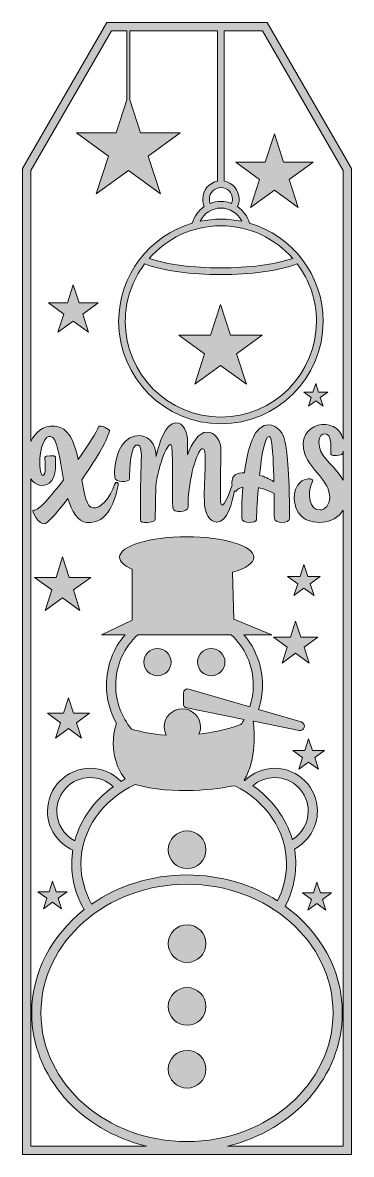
# Model space of a CAD drawing. Header units: centimetres. Extents: x 3.2 to 10.2, y -22 to 2.1.
import ezdxf

# ---------------------------------------------------------------- set-up
doc = ezdxf.new("R2010")
doc.units = ezdxf.units.CM
doc.header["$MEASUREMENT"] = 0
doc.layers.add('Layer 1', color=7, linetype='Continuous')

# ---------------------------------------------------------------- blocks, each defined once
blk = doc.blocks.new('block 3')
at = {"layer": 'Layer 1', "true_color": 0x231f20}
h = blk.add_hatch(color=250, dxfattribs=at)
h.dxf.hatch_style = 2
h.paths.add_polyline_path([(8.398, 2.085), (5.479, 2.085), (5.412, 2.085), (4.986, 2.085), (3.197, -1.013), (3.197, -21.969), (10.187, -21.969), (10.187, -1.012)])
edge = h.paths.add_edge_path()
edge.add_spline(control_points=[(7.413, -3.129), (6.825, -3.129), (6.276, -3.056), (5.886, -2.928), (6.258, -2.503), (6.804, -2.234), (7.413, -2.234), (8.021, -2.234), (8.568, -2.503), (8.941, -2.928), (8.55, -3.056), (8.001, -3.129), (7.413, -3.129)], knot_values=[0, 0, 0, 0, 1, 1, 1, 2, 2, 2, 3, 3, 3, 4, 4, 4, 4], degree=3, periodic=1)
edge = h.paths.add_edge_path()
edge.add_spline(control_points=[(9.036, -3.045), (9.293, -3.385), (9.445, -3.808), (9.445, -4.266), (9.445, -5.387), (8.533, -6.299), (7.413, -6.299), (6.292, -6.299), (5.38, -5.387), (5.38, -4.266), (5.38, -3.808), (5.533, -3.385), (5.79, -3.045), (6.198, -3.189), (6.785, -3.271), (7.413, -3.271), (8.041, -3.271), (8.628, -3.189), (9.036, -3.045)], knot_values=[0, 0, 0, 0, 1, 1, 1, 2, 2, 2, 3, 3, 3, 4, 4, 4, 5, 5, 5, 6, 6, 6, 6], degree=3, periodic=1)
edge = h.paths.add_edge_path()
edge.add_spline(control_points=[(7.413, -2.092), (7.261, -2.092), (7.114, -2.108), (6.971, -2.137), (7.05, -1.97), (7.221, -1.856), (7.413, -1.856), (7.605, -1.856), (7.776, -1.97), (7.855, -2.137), (7.712, -2.108), (7.564, -2.092), (7.413, -2.092)], knot_values=[0, 0, 0, 0, 1, 1, 1, 2, 2, 2, 3, 3, 3, 4, 4, 4, 4], degree=3, periodic=1)
edge = h.paths.add_edge_path()
edge.add_spline(control_points=[(7.639, -1.757), (7.568, -1.73), (7.492, -1.715), (7.413, -1.715), (7.334, -1.715), (7.257, -1.73), (7.187, -1.757), (7.175, -1.728), (7.168, -1.696), (7.168, -1.664), (7.168, -1.529), (7.278, -1.419), (7.413, -1.419), (7.548, -1.419), (7.658, -1.529), (7.658, -1.664), (7.658, -1.696), (7.651, -1.728), (7.639, -1.757)], knot_values=[0, 0, 0, 0, 1, 1, 1, 2, 2, 2, 3, 3, 3, 4, 4, 4, 5, 5, 5, 6, 6, 6, 6], degree=3, periodic=1)
edge = h.paths.add_edge_path()
edge.add_spline(control_points=[(5.59, -14.105), (6.391, -14.344), (7.364, -14.199), (7.712, -14.133), (8.366, -14.466), (8.807, -15.087), (8.807, -15.797), (8.807, -16.072), (8.743, -16.335), (8.617, -16.582), (8.075, -16.235), (7.41, -16.03), (6.692, -16.03), (5.928, -16.03), (5.224, -16.262), (4.665, -16.65), (4.516, -16.387), (4.438, -16.094), (4.438, -15.797), (4.438, -15.066), (4.904, -14.43), (5.59, -14.105)], knot_values=[0, 0, 0, 0, 1, 1, 1, 2, 2, 2, 3, 3, 3, 4, 4, 4, 5, 5, 5, 6, 6, 6, 7, 7, 7, 7], degree=3, periodic=1)
edge = h.paths.add_edge_path()
edge.add_spline(control_points=[(4.307, -15.305), (4.074, -15.184), (3.923, -14.942), (3.923, -14.674), (3.923, -14.281), (4.243, -13.961), (4.636, -13.961), (4.819, -13.961), (4.992, -14.03), (5.123, -14.154), (4.723, -14.443), (4.43, -14.845), (4.307, -15.305)], knot_values=[0, 0, 0, 0, 1, 1, 1, 2, 2, 2, 3, 3, 3, 4, 4, 4, 4], degree=3, periodic=1)
edge = h.paths.add_edge_path()
edge.add_spline(control_points=[(6.687, -12.481), (6.687, -12.481), (7.908, -12.724), (7.908, -12.724), (7.886, -12.762), (7.862, -12.799), (7.837, -12.835), (7.517, -12.943), (7.219, -13.007), (6.947, -13.04), (6.967, -12.993), (6.978, -12.941), (6.978, -12.887), (6.978, -12.674), (6.806, -12.501), (6.593, -12.501), (6.38, -12.501), (6.208, -12.674), (6.208, -12.887), (6.208, -12.949), (6.223, -13.008), (6.249, -13.06), (5.94, -13.04), (5.69, -12.984), (5.512, -12.929), (5.302, -12.676), (5.176, -12.351), (5.176, -11.997), (5.176, -11.574), (5.357, -11.192), (5.646, -10.925), (5.646, -10.925), (7.632, -10.925), (7.632, -10.925), (7.92, -11.192), (8.101, -11.574), (8.101, -11.997), (8.101, -12.159), (8.075, -12.313), (8.027, -12.458), (8.027, -12.458), (6.734, -12.08), (6.734, -12.08), (6.675, -12.063), (6.617, -12.106), (6.616, -12.166), (6.616, -12.166), (6.614, -12.39), (6.614, -12.39), (6.613, -12.434), (6.644, -12.473), (6.687, -12.481)], knot_values=[0, 0, 0, 0, 1, 1, 1, 2, 2, 2, 3, 3, 3, 4, 4, 4, 5, 5, 5, 6, 6, 6, 7, 7, 7, 8, 8, 8, 9, 9, 9, 10, 10, 10, 11, 11, 11, 12, 12, 12, 13, 13, 13, 14, 14, 14, 15, 15, 15, 16, 16, 16, 17, 17, 17, 17], degree=3, periodic=1)
edge = h.paths.add_edge_path()
edge.add_spline(control_points=[(8.092, -14.133), (8.22, -14.023), (8.384, -13.961), (8.556, -13.961), (8.949, -13.961), (9.269, -14.281), (9.269, -14.674), (9.269, -14.924), (9.138, -15.152), (8.931, -15.279), (8.801, -14.819), (8.5, -14.418), (8.092, -14.133)], knot_values=[0, 0, 0, 0, 1, 1, 1, 2, 2, 2, 3, 3, 3, 4, 4, 4, 4], degree=3, periodic=1)
edge = h.paths.add_edge_path()
edge.add_spline(control_points=[(6.692, -16.227), (8.404, -16.227), (9.797, -17.454), (9.797, -18.962), (9.797, -20.471), (8.404, -21.698), (6.692, -21.698), (4.98, -21.698), (3.587, -20.471), (3.587, -18.962), (3.587, -17.454), (4.98, -16.227), (6.692, -16.227)], knot_values=[0, 0, 0, 0, 1, 1, 1, 2, 2, 2, 3, 3, 3, 4, 4, 4, 4], degree=3, periodic=1)
edge = h.paths.add_edge_path()
edge.add_spline(control_points=[(10.01, -7.639), (9.863, -7.359), (9.561, -7.184), (9.506, -6.941), (9.443, -6.595), (9.694, -6.597), (9.729, -6.75), (9.751, -6.829), (9.757, -6.949), (9.751, -7.085), (9.751, -7.145), (9.994, -7.11), (9.996, -7.082), (10.002, -7.061), (10.006, -7.04), (10.01, -7.02), (10.01, -7.02), (10.01, -7.639), (10.01, -7.639)], knot_values=[0, 0, 0, 0, 1, 1, 1, 2, 2, 2, 3, 3, 3, 4, 4, 4, 5, 5, 5, 6, 6, 6, 6], degree=3, periodic=1)
edge = h.paths.add_edge_path()
edge.add_spline(control_points=[(10.01, -6.767), (9.889, -6.243), (8.974, -6.401), (9.198, -7.09), (9.313, -7.415), (9.729, -7.657), (9.729, -8.014), (9.729, -8.153), (9.618, -8.275), (9.522, -8.273), (9.302, -8.278), (9.223, -7.957), (9.362, -7.665), (9.4, -7.586), (9.185, -7.597), (9.095, -7.687), (8.929, -7.842), (8.918, -8.216), (9.133, -8.414), (9.325, -8.594), (9.816, -8.601), (10.01, -8.279), (10.01, -8.279), (10.01, -21.793), (10.01, -21.793), (10.01, -21.793), (7.555, -21.793), (7.555, -21.793), (8.959, -21.455), (9.994, -20.314), (9.994, -18.962), (9.994, -18.049), (9.521, -17.231), (8.781, -16.693), (8.927, -16.415), (9.004, -16.107), (9.004, -15.797), (9.004, -15.69), (8.995, -15.583), (8.977, -15.48), (9.274, -15.325), (9.465, -15.016), (9.465, -14.674), (9.465, -14.172), (9.058, -13.764), (8.556, -13.764), (8.316, -13.764), (8.09, -13.858), (7.921, -14.024), (7.916, -14.021), (7.911, -14.018), (7.906, -14.015), (8.18, -13.572), (8.123, -12.942), (8.102, -12.778), (8.105, -12.773), (8.107, -12.769), (8.11, -12.764), (8.11, -12.764), (9.079, -12.957), (9.079, -12.957), (9.123, -12.965), (9.167, -12.941), (9.183, -12.898), (9.201, -12.849), (9.173, -12.794), (9.122, -12.779), (9.122, -12.779), (8.215, -12.514), (8.215, -12.514), (8.269, -12.351), (8.298, -12.178), (8.298, -11.997), (8.298, -11.588), (8.149, -11.214), (7.903, -10.925), (7.903, -10.925), (8.496, -10.925), (8.496, -10.925), (8.496, -10.925), (7.685, -10.594), (7.685, -10.594), (7.685, -10.594), (7.662, -9.596), (7.662, -9.596), (7.94, -9.516), (8.113, -9.403), (8.113, -9.278), (8.113, -9.037), (7.475, -8.842), (6.687, -8.842), (5.899, -8.842), (5.26, -9.037), (5.26, -9.278), (5.26, -9.372), (5.358, -9.458), (5.523, -9.53), (5.523, -9.53), (5.523, -10.614), (5.523, -10.614), (5.523, -10.614), (4.877, -10.925), (4.877, -10.925), (4.877, -10.925), (5.374, -10.925), (5.374, -10.925), (5.128, -11.214), (4.979, -11.588), (4.979, -11.997), (4.979, -12.292), (5.056, -12.569), (5.192, -12.809), (4.999, -13.427), (5.26, -13.843), (5.38, -13.992), (5.349, -14.009), (5.32, -14.025), (5.29, -14.043), (5.119, -13.865), (4.885, -13.764), (4.636, -13.764), (4.134, -13.764), (3.726, -14.172), (3.726, -14.674), (3.726, -15.035), (3.94, -15.358), (4.265, -15.503), (4.25, -15.6), (4.241, -15.698), (4.241, -15.797), (4.241, -16.136), (4.332, -16.469), (4.505, -16.768), (3.822, -17.305), (3.39, -18.09), (3.39, -18.962), (3.39, -20.314), (4.425, -21.455), (5.829, -21.793), (5.829, -21.793), (3.374, -21.793), (3.374, -21.793), (3.374, -21.793), (3.374, -7.61), (3.374, -7.61), (3.375, -7.612), (3.375, -7.614), (3.376, -7.616), (3.447, -7.752), (3.638, -7.791), (3.761, -7.703), (3.94, -7.581), (3.894, -7.194), (3.894, -7.142), (3.894, -7.112), (3.671, -7.11), (3.668, -7.148), (3.673, -7.243), (3.703, -7.54), (3.627, -7.537), (3.504, -7.532), (3.551, -6.676), (3.788, -6.709), (3.932, -6.709), (3.979, -7.172), (4.066, -7.633), (3.791, -7.995), (3.524, -8.297), (3.439, -8.275), (3.346, -8.251), (3.548, -8.621), (3.684, -8.562), (3.75, -8.532), (3.943, -8.314), (4.161, -8.03), (4.245, -8.305), (4.365, -8.521), (4.562, -8.537), (5.03, -8.583), (5.166, -8.036), (5.226, -7.752), (5.243, -7.682), (5.177, -7.652), (5.153, -7.733), (5.071, -8.006), (4.839, -8.265), (4.695, -8.229), (4.559, -8.221), (4.507, -7.951), (4.455, -7.63), (4.728, -7.24), (4.981, -6.826), (5.044, -6.597), (5.065, -6.573), (4.85, -6.445), (4.809, -6.507), (4.774, -6.606), (4.597, -6.889), (4.379, -7.202), (4.303, -6.834), (4.175, -6.505), (3.88, -6.491), (3.625, -6.478), (3.462, -6.62), (3.374, -6.815), (3.374, -6.815), (3.374, -1.06), (3.374, -1.06), (3.374, -1.06), (5.088, 1.908), (5.088, 1.908), (5.088, 1.908), (5.412, 1.908), (5.412, 1.908), (5.412, 1.908), (5.412, 0.445), (5.412, 0.445), (5.412, 0.445), (5.185, -0.254), (5.185, -0.254), (5.185, -0.254), (4.342, -0.254), (4.342, -0.254), (4.342, -0.254), (5.024, -0.75), (5.024, -0.75), (5.024, -0.75), (4.763, -1.552), (4.763, -1.552), (4.763, -1.552), (5.446, -1.056), (5.446, -1.056), (5.446, -1.056), (6.128, -1.552), (6.128, -1.552), (6.128, -1.552), (5.867, -0.75), (5.867, -0.75), (5.867, -0.75), (6.549, -0.254), (6.549, -0.254), (6.549, -0.254), (5.706, -0.254), (5.706, -0.254), (5.706, -0.254), (5.479, 0.445), (5.479, 0.445), (5.479, 0.445), (5.479, 1.908), (5.479, 1.908), (5.479, 1.908), (7.342, 1.908), (7.342, 1.908), (7.342, 1.908), (7.342, -1.284), (7.342, -1.284), (7.162, -1.317), (7.026, -1.475), (7.026, -1.664), (7.026, -1.72), (7.038, -1.773), (7.06, -1.823), (6.938, -1.906), (6.845, -2.031), (6.805, -2.179), (5.901, -2.443), (5.239, -3.278), (5.239, -4.266), (5.239, -5.465), (6.214, -6.441), (7.413, -6.441), (8.612, -6.441), (9.587, -5.465), (9.587, -4.266), (9.587, -3.278), (8.925, -2.443), (8.021, -2.179), (7.98, -2.031), (7.888, -1.906), (7.765, -1.823), (7.788, -1.773), (7.8, -1.72), (7.8, -1.664), (7.8, -1.475), (7.664, -1.317), (7.484, -1.284), (7.484, -1.284), (7.484, 1.908), (7.484, 1.908), (7.484, 1.908), (8.296, 1.908), (8.296, 1.908), (8.296, 1.908), (10.01, -1.059), (10.01, -1.059), (10.01, -1.059), (10.01, -6.767), (10.01, -6.767)], knot_values=[0, 0, 0, 0, 1, 1, 1, 2, 2, 2, 3, 3, 3, 4, 4, 4, 5, 5, 5, 6, 6, 6, 7, 7, 7, 8, 8, 8, 9, 9, 9, 10, 10, 10, 11, 11, 11, 12, 12, 12, 13, 13, 13, 14, 14, 14, 15, 15, 15, 16, 16, 16, 17, 17, 17, 18, 18, 18, 19, 19, 19, 20, 20, 20, 21, 21, 21, 22, 22, 22, 23, 23, 23, 24, 24, 24, 25, 25, 25, 26, 26, 26, 27, 27, 27, 28, 28, 28, 29, 29, 29, 30, 30, 30, 31, 31, 31, 32, 32, 32, 33, 33, 33, 34, 34, 34, 35, 35, 35, 36, 36, 36, 37, 37, 37, 38, 38, 38, 39, 39, 39, 40, 40, 40, 41, 41, 41, 42, 42, 42, 43, 43, 43, 44, 44, 44, 45, 45, 45, 46, 46, 46, 47, 47, 47, 48, 48, 48, 49, 49, 49, 50, 50, 50, 51, 51, 51, 52, 52, 52, 53, 53, 53, 54, 54, 54, 55, 55, 55, 56, 56, 56, 57, 57, 57, 58, 58, 58, 59, 59, 59, 60, 60, 60, 61, 61, 61, 62, 62, 62, 63, 63, 63, 64, 64, 64, 65, 65, 65, 66, 66, 66, 67, 67, 67, 68, 68, 68, 69, 69, 69, 70, 70, 70, 71, 71, 71, 72, 72, 72, 73, 73, 73, 74, 74, 74, 75, 75, 75, 76, 76, 76, 77, 77, 77, 78, 78, 78, 79, 79, 79, 80, 80, 80, 81, 81, 81, 82, 82, 82, 83, 83, 83, 84, 84, 84, 85, 85, 85, 86, 86, 86, 87, 87, 87, 88, 88, 88, 89, 89, 89, 90, 90, 90, 91, 91, 91, 92, 92, 92, 93, 93, 93, 94, 94, 94, 95, 95, 95, 96, 96, 96, 97, 97, 97, 98, 98, 98, 99, 99, 99, 99], degree=3, periodic=1)
h = blk.add_hatch(color=250, dxfattribs=at)
h.dxf.hatch_style = 2
h.paths.add_polyline_path([(8.235, -1.249), (8.041, -1.846), (8.549, -1.477), (9.057, -1.846), (8.863, -1.249), (9.371, -0.88), (8.743, -0.88), (8.549, -0.282), (8.355, -0.88), (7.727, -0.88)])
h = blk.add_hatch(color=250, dxfattribs=at)
h.dxf.hatch_style = 2
h.paths.add_polyline_path([(4.399, -3.872), (4.274, -3.487), (4.149, -3.872), (3.744, -3.872), (4.071, -4.11), (3.946, -4.495), (4.274, -4.257), (4.601, -4.495), (4.476, -4.11), (4.804, -3.872)])
h = blk.add_hatch(color=250, dxfattribs=at)
h.dxf.hatch_style = 2
h.paths.add_polyline_path([(7.195, -4.555), (6.516, -4.555), (7.065, -4.954), (6.856, -5.6), (7.405, -5.201), (7.954, -5.6), (7.744, -4.954), (8.293, -4.555), (7.615, -4.555), (7.405, -3.909)])
h = blk.add_hatch(color=250, dxfattribs=at)
h.dxf.hatch_style = 2
h.paths.add_polyline_path([(9.429, -5.582), (9.369, -5.767), (9.175, -5.767), (9.332, -5.881), (9.272, -6.066), (9.429, -5.952), (9.586, -6.066), (9.526, -5.881), (9.684, -5.767), (9.489, -5.767)])
h = blk.add_hatch(color=250, dxfattribs=at)
h.dxf.hatch_style = 2
edge = h.paths.add_edge_path()
edge.add_spline(control_points=[(8.55, -8.453), (8.547, -8.575), (8.871, -8.556), (8.871, -8.458), (8.871, -7.385), (8.809, -6.99), (8.781, -6.84), (8.732, -6.521), (8.449, -6.371), (8.253, -6.524), (8.07, -6.665), (7.967, -7.071), (7.912, -7.483), (7.833, -7.483), (7.768, -7.496), (7.724, -7.521), (7.658, -7.557), (7.638, -7.661), (7.649, -7.747), (7.6, -7.91), (7.429, -8.342), (7.406, -8.096), (7.392, -7.973), (7.411, -7.21), (7.414, -7.02), (7.417, -6.799), (7.297, -6.619), (7.117, -6.616), (6.94, -6.622), (6.793, -6.845), (6.705, -7.101), (6.705, -6.96), (6.703, -6.883), (6.705, -6.832), (6.708, -6.611), (6.616, -6.412), (6.458, -6.42), (6.221, -6.42), (6.087, -6.892), (6.038, -7.139), (6.038, -7.139), (6.03, -7.055), (6.03, -7.055), (6.003, -6.788), (5.747, -6.592), (5.474, -6.742), (5.202, -6.892), (5.142, -7.317), (5.155, -7.586), (5.161, -7.695), (5.466, -7.687), (5.466, -7.614), (5.471, -7.445), (5.485, -6.818), (5.662, -6.894), (5.7, -6.911), (5.717, -6.998), (5.722, -7.126), (5.708, -7.554), (5.695, -8.131), (5.703, -8.483), (5.676, -8.578), (6.022, -8.545), (6.014, -8.477), (6.022, -8.338), (6.019, -8.071), (6.03, -7.78), (6.065, -7.338), (6.319, -6.723), (6.368, -6.922), (6.398, -7.134), (6.373, -8.041), (6.392, -8.226), (6.395, -8.349), (6.714, -8.316), (6.714, -8.218), (6.714, -8.218), (6.714, -8.044), (6.714, -8.044), (6.755, -7.488), (6.926, -6.954), (7.03, -6.971), (7.139, -6.976), (7.035, -7.752), (7.065, -8.15), (7.081, -8.36), (7.169, -8.515), (7.321, -8.534), (7.321, -8.534), (7.327, -8.534), (7.327, -8.534), (7.549, -8.53), (7.653, -8.108), (7.704, -7.866), (7.713, -7.873), (7.722, -7.877), (7.733, -7.878), (7.763, -7.831), (7.814, -7.801), (7.88, -7.785), (7.855, -8.088), (7.852, -8.355), (7.858, -8.455), (7.863, -8.564), (8.168, -8.556), (8.168, -8.483), (8.171, -8.417), (8.182, -8.126), (8.209, -7.796), (8.318, -7.821), (8.435, -7.864), (8.542, -7.921), (8.547, -8.202), (8.547, -8.42), (8.55, -8.453)], knot_values=[0, 0, 0, 0, 1, 1, 1, 2, 2, 2, 3, 3, 3, 4, 4, 4, 5, 5, 5, 6, 6, 6, 7, 7, 7, 8, 8, 8, 9, 9, 9, 10, 10, 10, 11, 11, 11, 12, 12, 12, 13, 13, 13, 14, 14, 14, 15, 15, 15, 16, 16, 16, 17, 17, 17, 18, 18, 18, 19, 19, 19, 20, 20, 20, 21, 21, 21, 22, 22, 22, 23, 23, 23, 24, 24, 24, 25, 25, 25, 26, 26, 26, 27, 27, 27, 28, 28, 28, 29, 29, 29, 30, 30, 30, 31, 31, 31, 32, 32, 32, 33, 33, 33, 34, 34, 34, 35, 35, 35, 36, 36, 36, 37, 37, 37, 38, 38, 38, 38], degree=3, periodic=1)
edge = h.paths.add_edge_path()
edge.add_spline(control_points=[(8.234, -7.532), (8.277, -7.11), (8.343, -6.709), (8.441, -6.709), (8.479, -6.709), (8.504, -6.873), (8.517, -7.104), (8.528, -7.287), (8.533, -7.485), (8.539, -7.673), (8.438, -7.608), (8.335, -7.562), (8.234, -7.532)], knot_values=[0, 0, 0, 0, 1, 1, 1, 2, 2, 2, 3, 3, 3, 4, 4, 4, 4], degree=3, periodic=1)
h = blk.add_hatch(color=250, dxfattribs=at)
h.dxf.hatch_style = 2
h.paths.add_polyline_path([(4.048, -9.271), (3.907, -9.705), (3.45, -9.705), (3.819, -9.973), (3.678, -10.407), (4.048, -10.138), (4.417, -10.407), (4.276, -9.973), (4.645, -9.705), (4.188, -9.705)])
h = blk.add_hatch(color=250, dxfattribs=at)
h.dxf.hatch_style = 2
h.paths.add_polyline_path([(9.045, -9.841), (8.963, -10.094), (9.178, -9.938), (9.393, -10.094), (9.311, -9.841), (9.526, -9.685), (9.26, -9.685), (9.178, -9.432), (9.096, -9.685), (8.83, -9.685)])
h = blk.add_hatch(color=250, dxfattribs=at)
h.dxf.hatch_style = 2
h.paths.add_polyline_path([(9.181, -11.189), (9.471, -10.979), (9.112, -10.979), (9.002, -10.638), (8.891, -10.979), (8.533, -10.979), (8.823, -11.189), (8.712, -11.53), (9.002, -11.319), (9.292, -11.53)])
h = blk.add_hatch(color=250, dxfattribs=at)
h.dxf.hatch_style = 2
edge = h.paths.add_edge_path()
edge.add_spline(control_points=[(6.062, -11.215), (5.902, -11.215), (5.772, -11.345), (5.772, -11.505), (5.772, -11.666), (5.902, -11.796), (6.062, -11.796), (6.223, -11.796), (6.353, -11.666), (6.353, -11.505), (6.353, -11.345), (6.223, -11.215), (6.062, -11.215)], knot_values=[0, 0, 0, 0, 1, 1, 1, 2, 2, 2, 3, 3, 3, 4, 4, 4, 4], degree=3, periodic=1)
h = blk.add_hatch(color=250, dxfattribs=at)
h.dxf.hatch_style = 2
edge = h.paths.add_edge_path()
edge.add_spline(control_points=[(7.209, -11.796), (7.369, -11.796), (7.499, -11.666), (7.499, -11.505), (7.499, -11.345), (7.369, -11.215), (7.209, -11.215), (7.048, -11.215), (6.918, -11.345), (6.918, -11.505), (6.918, -11.666), (7.048, -11.796), (7.209, -11.796)], knot_values=[0, 0, 0, 0, 1, 1, 1, 2, 2, 2, 3, 3, 3, 4, 4, 4, 4], degree=3, periodic=1)
h = blk.add_hatch(color=250, dxfattribs=at)
h.dxf.hatch_style = 2
h.paths.add_polyline_path([(4.279, -12.595), (4.173, -12.268), (4.067, -12.595), (3.724, -12.595), (4.002, -12.796), (3.896, -13.122), (4.173, -12.921), (4.451, -13.122), (4.345, -12.796), (4.622, -12.595)])
h = blk.add_hatch(color=250, dxfattribs=at)
h.dxf.hatch_style = 2
h.paths.add_polyline_path([(9.278, -13.139), (9.198, -13.385), (8.94, -13.385), (9.149, -13.537), (9.069, -13.783), (9.278, -13.631), (9.488, -13.783), (9.408, -13.537), (9.617, -13.385), (9.358, -13.385)])
h = blk.add_hatch(color=250, dxfattribs=at)
h.dxf.hatch_style = 2
edge = h.paths.add_edge_path()
edge.add_spline(control_points=[(6.695, -15.895), (6.916, -15.895), (7.095, -15.716), (7.095, -15.495), (7.095, -15.273), (6.916, -15.094), (6.695, -15.094), (6.474, -15.094), (6.294, -15.273), (6.294, -15.495), (6.294, -15.716), (6.474, -15.895), (6.695, -15.895)], knot_values=[0, 0, 0, 0, 1, 1, 1, 2, 2, 2, 3, 3, 3, 4, 4, 4, 4], degree=3, periodic=1)
h = blk.add_hatch(color=250, dxfattribs=at)
h.dxf.hatch_style = 2
h.paths.add_polyline_path([(3.715, -16.526), (3.642, -16.752), (3.834, -16.612), (4.026, -16.752), (3.953, -16.526), (4.145, -16.386), (3.907, -16.386), (3.834, -16.161), (3.76, -16.386), (3.523, -16.386)])
h = blk.add_hatch(color=250, dxfattribs=at)
h.dxf.hatch_style = 2
h.paths.add_polyline_path([(9.528, -16.412), (9.454, -16.186), (9.381, -16.412), (9.144, -16.412), (9.336, -16.551), (9.262, -16.777), (9.454, -16.638), (9.647, -16.777), (9.573, -16.551), (9.765, -16.412)])
h = blk.add_hatch(color=250, dxfattribs=at)
h.dxf.hatch_style = 2
edge = h.paths.add_edge_path()
edge.add_spline(control_points=[(6.695, -17.89), (6.916, -17.89), (7.095, -17.711), (7.095, -17.49), (7.095, -17.269), (6.916, -17.09), (6.695, -17.09), (6.474, -17.09), (6.294, -17.269), (6.294, -17.49), (6.294, -17.711), (6.474, -17.89), (6.695, -17.89)], knot_values=[0, 0, 0, 0, 1, 1, 1, 2, 2, 2, 3, 3, 3, 4, 4, 4, 4], degree=3, periodic=1)
h = blk.add_hatch(color=250, dxfattribs=at)
h.dxf.hatch_style = 2
edge = h.paths.add_edge_path()
edge.add_spline(control_points=[(6.695, -19.225), (6.916, -19.225), (7.095, -19.046), (7.095, -18.825), (7.095, -18.604), (6.916, -18.424), (6.695, -18.424), (6.474, -18.424), (6.294, -18.604), (6.294, -18.825), (6.294, -19.046), (6.474, -19.225), (6.695, -19.225)], knot_values=[0, 0, 0, 0, 1, 1, 1, 2, 2, 2, 3, 3, 3, 4, 4, 4, 4], degree=3, periodic=1)
h = blk.add_hatch(color=250, dxfattribs=at)
h.dxf.hatch_style = 2
edge = h.paths.add_edge_path()
edge.add_spline(control_points=[(6.695, -20.56), (6.916, -20.56), (7.095, -20.381), (7.095, -20.16), (7.095, -19.938), (6.916, -19.759), (6.695, -19.759), (6.474, -19.759), (6.294, -19.938), (6.294, -20.16), (6.294, -20.381), (6.474, -20.56), (6.695, -20.56)], knot_values=[0, 0, 0, 0, 1, 1, 1, 2, 2, 2, 3, 3, 3, 4, 4, 4, 4], degree=3, periodic=1)
at = {"layer": 'Layer 1', "lineweight": 0}
for points in [[(8.398, 2.085), (5.479, 2.085), (5.412, 2.085), (4.986, 2.085), (3.197, -1.013), (3.197, -21.969), (10.187, -21.969), (10.187, -1.012), (8.398, 2.085)], [(8.235, -1.249), (8.041, -1.846), (8.549, -1.477), (9.057, -1.846), (8.863, -1.249), (9.371, -0.88), (8.743, -0.88), (8.549, -0.282), (8.355, -0.88), (7.727, -0.88), (8.235, -1.249)], [(4.399, -3.872), (4.274, -3.487), (4.149, -3.872), (3.744, -3.872), (4.071, -4.11), (3.946, -4.495), (4.274, -4.257), (4.601, -4.495), (4.476, -4.11), (4.804, -3.872), (4.399, -3.872)], [(7.195, -4.555), (6.516, -4.555), (7.065, -4.954), (6.856, -5.6), (7.405, -5.201), (7.954, -5.6), (7.744, -4.954), (8.293, -4.555), (7.615, -4.555), (7.405, -3.909), (7.195, -4.555)], [(9.429, -5.582), (9.369, -5.767), (9.175, -5.767), (9.332, -5.881), (9.272, -6.066), (9.429, -5.952), (9.586, -6.066), (9.526, -5.881), (9.684, -5.767), (9.489, -5.767), (9.429, -5.582)], [(4.048, -9.271), (3.907, -9.705), (3.45, -9.705), (3.819, -9.973), (3.678, -10.407), (4.048, -10.138), (4.417, -10.407), (4.276, -9.973), (4.645, -9.705), (4.188, -9.705), (4.048, -9.271)], [(9.045, -9.841), (8.963, -10.094), (9.178, -9.938), (9.393, -10.094), (9.311, -9.841), (9.526, -9.685), (9.26, -9.685), (9.178, -9.432), (9.096, -9.685), (8.83, -9.685), (9.045, -9.841)], [(9.181, -11.189), (9.471, -10.979), (9.112, -10.979), (9.002, -10.638), (8.891, -10.979), (8.533, -10.979), (8.823, -11.189), (8.712, -11.53), (9.002, -11.319), (9.292, -11.53), (9.181, -11.189)], [(4.279, -12.595), (4.173, -12.268), (4.067, -12.595), (3.724, -12.595), (4.002, -12.796), (3.896, -13.122), (4.173, -12.921), (4.451, -13.122), (4.345, -12.796), (4.622, -12.595), (4.279, -12.595)], [(9.278, -13.139), (9.198, -13.385), (8.94, -13.385), (9.149, -13.537), (9.069, -13.783), (9.278, -13.631), (9.488, -13.783), (9.408, -13.537), (9.617, -13.385), (9.358, -13.385), (9.278, -13.139)], [(3.715, -16.526), (3.642, -16.752), (3.834, -16.612), (4.026, -16.752), (3.953, -16.526), (4.145, -16.386), (3.907, -16.386), (3.834, -16.161), (3.76, -16.386), (3.523, -16.386), (3.715, -16.526)], [(9.528, -16.412), (9.454, -16.186), (9.381, -16.412), (9.144, -16.412), (9.336, -16.551), (9.262, -16.777), (9.454, -16.638), (9.647, -16.777), (9.573, -16.551), (9.765, -16.412), (9.528, -16.412)]]:
    blk.add_lwpolyline(points, dxfattribs=at)
for points, knots in [([(10.01, -6.767), (9.889, -6.243), (8.974, -6.401), (9.198, -7.09), (9.313, -7.415), (9.729, -7.657), (9.729, -8.014), (9.729, -8.153), (9.618, -8.275), (9.522, -8.273), (9.302, -8.278), (9.223, -7.957), (9.362, -7.665), (9.4, -7.586), (9.185, -7.597), (9.095, -7.687), (8.929, -7.842), (8.918, -8.216), (9.133, -8.414), (9.325, -8.594), (9.816, -8.601), (10.01, -8.279), (10.01, -8.279), (10.01, -21.793), (10.01, -21.793), (10.01, -21.793), (7.555, -21.793), (7.555, -21.793), (8.959, -21.455), (9.994, -20.314), (9.994, -18.962), (9.994, -18.049), (9.521, -17.231), (8.781, -16.693), (8.927, -16.415), (9.004, -16.107), (9.004, -15.797), (9.004, -15.69), (8.995, -15.583), (8.977, -15.48), (9.274, -15.325), (9.465, -15.016), (9.465, -14.674), (9.465, -14.172), (9.058, -13.764), (8.556, -13.764), (8.316, -13.764), (8.09, -13.858), (7.921, -14.024), (7.916, -14.021), (7.911, -14.018), (7.906, -14.015), (8.18, -13.572), (8.123, -12.942), (8.102, -12.778), (8.105, -12.773), (8.107, -12.769), (8.11, -12.764), (8.11, -12.764), (9.079, -12.957), (9.079, -12.957), (9.123, -12.965), (9.167, -12.941), (9.183, -12.898), (9.201, -12.849), (9.173, -12.794), (9.122, -12.779), (9.122, -12.779), (8.215, -12.514), (8.215, -12.514), (8.269, -12.351), (8.298, -12.178), (8.298, -11.997), (8.298, -11.588), (8.149, -11.214), (7.903, -10.925), (7.903, -10.925), (8.496, -10.925), (8.496, -10.925), (8.496, -10.925), (7.685, -10.594), (7.685, -10.594), (7.685, -10.594), (7.662, -9.596), (7.662, -9.596), (7.94, -9.516), (8.113, -9.403), (8.113, -9.278), (8.113, -9.037), (7.475, -8.842), (6.687, -8.842), (5.899, -8.842), (5.26, -9.037), (5.26, -9.278), (5.26, -9.372), (5.358, -9.458), (5.523, -9.53), (5.523, -9.53), (5.523, -10.614), (5.523, -10.614), (5.523, -10.614), (4.877, -10.925), (4.877, -10.925), (4.877, -10.925), (5.374, -10.925), (5.374, -10.925), (5.128, -11.214), (4.979, -11.588), (4.979, -11.997), (4.979, -12.292), (5.056, -12.569), (5.192, -12.809), (4.999, -13.427), (5.26, -13.843), (5.38, -13.992), (5.349, -14.009), (5.32, -14.025), (5.29, -14.043), (5.119, -13.865), (4.885, -13.764), (4.636, -13.764), (4.134, -13.764), (3.726, -14.172), (3.726, -14.674), (3.726, -15.035), (3.94, -15.358), (4.265, -15.503), (4.25, -15.6), (4.241, -15.698), (4.241, -15.797), (4.241, -16.136), (4.332, -16.469), (4.505, -16.768), (3.822, -17.305), (3.39, -18.09), (3.39, -18.962), (3.39, -20.314), (4.425, -21.455), (5.829, -21.793), (5.829, -21.793), (3.374, -21.793), (3.374, -21.793), (3.374, -21.793), (3.374, -7.61), (3.374, -7.61), (3.375, -7.612), (3.375, -7.614), (3.376, -7.616), (3.447, -7.752), (3.638, -7.791), (3.761, -7.703), (3.94, -7.581), (3.894, -7.194), (3.894, -7.142), (3.894, -7.112), (3.671, -7.11), (3.668, -7.148), (3.673, -7.243), (3.703, -7.54), (3.627, -7.537), (3.504, -7.532), (3.551, -6.676), (3.788, -6.709), (3.932, -6.709), (3.979, -7.172), (4.066, -7.633), (3.791, -7.995), (3.524, -8.297), (3.439, -8.275), (3.346, -8.251), (3.548, -8.621), (3.684, -8.562), (3.75, -8.532), (3.943, -8.314), (4.161, -8.03), (4.245, -8.305), (4.365, -8.521), (4.562, -8.537), (5.03, -8.583), (5.166, -8.036), (5.226, -7.752), (5.243, -7.682), (5.177, -7.652), (5.153, -7.733), (5.071, -8.006), (4.839, -8.265), (4.695, -8.229), (4.559, -8.221), (4.507, -7.951), (4.455, -7.63), (4.728, -7.24), (4.981, -6.826), (5.044, -6.597), (5.065, -6.573), (4.85, -6.445), (4.809, -6.507), (4.774, -6.606), (4.597, -6.889), (4.379, -7.202), (4.303, -6.834), (4.175, -6.505), (3.88, -6.491), (3.625, -6.478), (3.462, -6.62), (3.374, -6.815), (3.374, -6.815), (3.374, -1.06), (3.374, -1.06), (3.374, -1.06), (5.088, 1.908), (5.088, 1.908), (5.088, 1.908), (5.412, 1.908), (5.412, 1.908), (5.412, 1.908), (5.412, 0.445), (5.412, 0.445), (5.412, 0.445), (5.185, -0.254), (5.185, -0.254), (5.185, -0.254), (4.342, -0.254), (4.342, -0.254), (4.342, -0.254), (5.024, -0.75), (5.024, -0.75), (5.024, -0.75), (4.763, -1.552), (4.763, -1.552), (4.763, -1.552), (5.446, -1.056), (5.446, -1.056), (5.446, -1.056), (6.128, -1.552), (6.128, -1.552), (6.128, -1.552), (5.867, -0.75), (5.867, -0.75), (5.867, -0.75), (6.549, -0.254), (6.549, -0.254), (6.549, -0.254), (5.706, -0.254), (5.706, -0.254), (5.706, -0.254), (5.479, 0.445), (5.479, 0.445), (5.479, 0.445), (5.479, 1.908), (5.479, 1.908), (5.479, 1.908), (7.342, 1.908), (7.342, 1.908), (7.342, 1.908), (7.342, -1.284), (7.342, -1.284), (7.162, -1.317), (7.026, -1.475), (7.026, -1.664), (7.026, -1.72), (7.038, -1.773), (7.06, -1.823), (6.938, -1.906), (6.845, -2.031), (6.805, -2.179), (5.901, -2.443), (5.239, -3.278), (5.239, -4.266), (5.239, -5.465), (6.214, -6.441), (7.413, -6.441), (8.612, -6.441), (9.587, -5.465), (9.587, -4.266), (9.587, -3.278), (8.925, -2.443), (8.021, -2.179), (7.98, -2.031), (7.888, -1.906), (7.765, -1.823), (7.788, -1.773), (7.8, -1.72), (7.8, -1.664), (7.8, -1.475), (7.664, -1.317), (7.484, -1.284), (7.484, -1.284), (7.484, 1.908), (7.484, 1.908), (7.484, 1.908), (8.296, 1.908), (8.296, 1.908), (8.296, 1.908), (10.01, -1.059), (10.01, -1.059), (10.01, -1.059), (10.01, -6.767), (10.01, -6.767)], [0, 0, 0, 0, 1, 1, 1, 2, 2, 2, 3, 3, 3, 4, 4, 4, 5, 5, 5, 6, 6, 6, 7, 7, 7, 8, 8, 8, 9, 9, 9, 10, 10, 10, 11, 11, 11, 12, 12, 12, 13, 13, 13, 14, 14, 14, 15, 15, 15, 16, 16, 16, 17, 17, 17, 18, 18, 18, 19, 19, 19, 20, 20, 20, 21, 21, 21, 22, 22, 22, 23, 23, 23, 24, 24, 24, 25, 25, 25, 26, 26, 26, 27, 27, 27, 28, 28, 28, 29, 29, 29, 30, 30, 30, 31, 31, 31, 32, 32, 32, 33, 33, 33, 34, 34, 34, 35, 35, 35, 36, 36, 36, 37, 37, 37, 38, 38, 38, 39, 39, 39, 40, 40, 40, 41, 41, 41, 42, 42, 42, 43, 43, 43, 44, 44, 44, 45, 45, 45, 46, 46, 46, 47, 47, 47, 48, 48, 48, 49, 49, 49, 50, 50, 50, 51, 51, 51, 52, 52, 52, 53, 53, 53, 54, 54, 54, 55, 55, 55, 56, 56, 56, 57, 57, 57, 58, 58, 58, 59, 59, 59, 60, 60, 60, 61, 61, 61, 62, 62, 62, 63, 63, 63, 64, 64, 64, 65, 65, 65, 66, 66, 66, 67, 67, 67, 68, 68, 68, 69, 69, 69, 70, 70, 70, 71, 71, 71, 72, 72, 72, 73, 73, 73, 74, 74, 74, 75, 75, 75, 76, 76, 76, 77, 77, 77, 78, 78, 78, 79, 79, 79, 80, 80, 80, 81, 81, 81, 82, 82, 82, 83, 83, 83, 84, 84, 84, 85, 85, 85, 86, 86, 86, 87, 87, 87, 88, 88, 88, 89, 89, 89, 90, 90, 90, 91, 91, 91, 92, 92, 92, 93, 93, 93, 94, 94, 94, 95, 95, 95, 96, 96, 96, 97, 97, 97, 98, 98, 98, 99, 99, 99, 99]), ([(7.639, -1.757), (7.568, -1.73), (7.492, -1.715), (7.413, -1.715), (7.334, -1.715), (7.257, -1.73), (7.187, -1.757), (7.175, -1.728), (7.168, -1.696), (7.168, -1.664), (7.168, -1.529), (7.278, -1.419), (7.413, -1.419), (7.548, -1.419), (7.658, -1.529), (7.658, -1.664), (7.658, -1.696), (7.651, -1.728), (7.639, -1.757)], [0, 0, 0, 0, 1, 1, 1, 2, 2, 2, 3, 3, 3, 4, 4, 4, 5, 5, 5, 6, 6, 6, 6]), ([(7.413, -2.092), (7.261, -2.092), (7.114, -2.108), (6.971, -2.137), (7.05, -1.97), (7.221, -1.856), (7.413, -1.856), (7.605, -1.856), (7.776, -1.97), (7.855, -2.137), (7.712, -2.108), (7.564, -2.092), (7.413, -2.092)], [0, 0, 0, 0, 1, 1, 1, 2, 2, 2, 3, 3, 3, 4, 4, 4, 4]), ([(7.413, -3.129), (6.825, -3.129), (6.276, -3.056), (5.886, -2.928), (6.258, -2.503), (6.804, -2.234), (7.413, -2.234), (8.021, -2.234), (8.568, -2.503), (8.941, -2.928), (8.55, -3.056), (8.001, -3.129), (7.413, -3.129)], [0, 0, 0, 0, 1, 1, 1, 2, 2, 2, 3, 3, 3, 4, 4, 4, 4]), ([(9.036, -3.045), (9.293, -3.385), (9.445, -3.808), (9.445, -4.266), (9.445, -5.387), (8.533, -6.299), (7.413, -6.299), (6.292, -6.299), (5.38, -5.387), (5.38, -4.266), (5.38, -3.808), (5.533, -3.385), (5.79, -3.045), (6.198, -3.189), (6.785, -3.271), (7.413, -3.271), (8.041, -3.271), (8.628, -3.189), (9.036, -3.045)], [0, 0, 0, 0, 1, 1, 1, 2, 2, 2, 3, 3, 3, 4, 4, 4, 5, 5, 5, 6, 6, 6, 6]), ([(8.55, -8.453), (8.547, -8.575), (8.871, -8.556), (8.871, -8.458), (8.871, -7.385), (8.809, -6.99), (8.781, -6.84), (8.732, -6.521), (8.449, -6.371), (8.253, -6.524), (8.07, -6.665), (7.967, -7.071), (7.912, -7.483), (7.833, -7.483), (7.768, -7.496), (7.724, -7.521), (7.658, -7.557), (7.638, -7.661), (7.649, -7.747), (7.6, -7.91), (7.429, -8.342), (7.406, -8.096), (7.392, -7.973), (7.411, -7.21), (7.414, -7.02), (7.417, -6.799), (7.297, -6.619), (7.117, -6.616), (6.94, -6.622), (6.793, -6.845), (6.705, -7.101), (6.705, -6.96), (6.703, -6.883), (6.705, -6.832), (6.708, -6.611), (6.616, -6.412), (6.458, -6.42), (6.221, -6.42), (6.087, -6.892), (6.038, -7.139), (6.038, -7.139), (6.03, -7.055), (6.03, -7.055), (6.003, -6.788), (5.747, -6.592), (5.474, -6.742), (5.202, -6.892), (5.142, -7.317), (5.155, -7.586), (5.161, -7.695), (5.466, -7.687), (5.466, -7.614), (5.471, -7.445), (5.485, -6.818), (5.662, -6.894), (5.7, -6.911), (5.717, -6.998), (5.722, -7.126), (5.708, -7.554), (5.695, -8.131), (5.703, -8.483), (5.676, -8.578), (6.022, -8.545), (6.014, -8.477), (6.022, -8.338), (6.019, -8.071), (6.03, -7.78), (6.065, -7.338), (6.319, -6.723), (6.368, -6.922), (6.398, -7.134), (6.373, -8.041), (6.392, -8.226), (6.395, -8.349), (6.714, -8.316), (6.714, -8.218), (6.714, -8.218), (6.714, -8.044), (6.714, -8.044), (6.755, -7.488), (6.926, -6.954), (7.03, -6.971), (7.139, -6.976), (7.035, -7.752), (7.065, -8.15), (7.081, -8.36), (7.169, -8.515), (7.321, -8.534), (7.321, -8.534), (7.327, -8.534), (7.327, -8.534), (7.549, -8.53), (7.653, -8.108), (7.704, -7.866), (7.713, -7.873), (7.722, -7.877), (7.733, -7.878), (7.763, -7.831), (7.814, -7.801), (7.88, -7.785), (7.855, -8.088), (7.852, -8.355), (7.858, -8.455), (7.863, -8.564), (8.168, -8.556), (8.168, -8.483), (8.171, -8.417), (8.182, -8.126), (8.209, -7.796), (8.318, -7.821), (8.435, -7.864), (8.542, -7.921), (8.547, -8.202), (8.547, -8.42), (8.55, -8.453)], [0, 0, 0, 0, 1, 1, 1, 2, 2, 2, 3, 3, 3, 4, 4, 4, 5, 5, 5, 6, 6, 6, 7, 7, 7, 8, 8, 8, 9, 9, 9, 10, 10, 10, 11, 11, 11, 12, 12, 12, 13, 13, 13, 14, 14, 14, 15, 15, 15, 16, 16, 16, 17, 17, 17, 18, 18, 18, 19, 19, 19, 20, 20, 20, 21, 21, 21, 22, 22, 22, 23, 23, 23, 24, 24, 24, 25, 25, 25, 26, 26, 26, 27, 27, 27, 28, 28, 28, 29, 29, 29, 30, 30, 30, 31, 31, 31, 32, 32, 32, 33, 33, 33, 34, 34, 34, 35, 35, 35, 36, 36, 36, 37, 37, 37, 38, 38, 38, 38]), ([(8.234, -7.532), (8.277, -7.11), (8.343, -6.709), (8.441, -6.709), (8.479, -6.709), (8.504, -6.873), (8.517, -7.104), (8.528, -7.287), (8.533, -7.485), (8.539, -7.673), (8.438, -7.608), (8.335, -7.562), (8.234, -7.532)], [0, 0, 0, 0, 1, 1, 1, 2, 2, 2, 3, 3, 3, 4, 4, 4, 4]), ([(10.01, -7.639), (9.863, -7.359), (9.561, -7.184), (9.506, -6.941), (9.443, -6.595), (9.694, -6.597), (9.729, -6.75), (9.751, -6.829), (9.757, -6.949), (9.751, -7.085), (9.751, -7.145), (9.994, -7.11), (9.996, -7.082), (10.002, -7.061), (10.006, -7.04), (10.01, -7.02), (10.01, -7.02), (10.01, -7.639), (10.01, -7.639)], [0, 0, 0, 0, 1, 1, 1, 2, 2, 2, 3, 3, 3, 4, 4, 4, 5, 5, 5, 6, 6, 6, 6]), ([(6.687, -12.481), (6.687, -12.481), (7.908, -12.724), (7.908, -12.724), (7.886, -12.762), (7.862, -12.799), (7.837, -12.835), (7.517, -12.943), (7.219, -13.007), (6.947, -13.04), (6.967, -12.993), (6.978, -12.941), (6.978, -12.887), (6.978, -12.674), (6.806, -12.501), (6.593, -12.501), (6.38, -12.501), (6.208, -12.674), (6.208, -12.887), (6.208, -12.949), (6.223, -13.008), (6.249, -13.06), (5.94, -13.04), (5.69, -12.984), (5.512, -12.929), (5.302, -12.676), (5.176, -12.351), (5.176, -11.997), (5.176, -11.574), (5.357, -11.192), (5.646, -10.925), (5.646, -10.925), (7.632, -10.925), (7.632, -10.925), (7.92, -11.192), (8.101, -11.574), (8.101, -11.997), (8.101, -12.159), (8.075, -12.313), (8.027, -12.458), (8.027, -12.458), (6.734, -12.08), (6.734, -12.08), (6.675, -12.063), (6.617, -12.106), (6.616, -12.166), (6.616, -12.166), (6.614, -12.39), (6.614, -12.39), (6.613, -12.434), (6.644, -12.473), (6.687, -12.481)], [0, 0, 0, 0, 1, 1, 1, 2, 2, 2, 3, 3, 3, 4, 4, 4, 5, 5, 5, 6, 6, 6, 7, 7, 7, 8, 8, 8, 9, 9, 9, 10, 10, 10, 11, 11, 11, 12, 12, 12, 13, 13, 13, 14, 14, 14, 15, 15, 15, 16, 16, 16, 17, 17, 17, 17]), ([(6.062, -11.215), (5.902, -11.215), (5.772, -11.345), (5.772, -11.505), (5.772, -11.666), (5.902, -11.796), (6.062, -11.796), (6.223, -11.796), (6.353, -11.666), (6.353, -11.505), (6.353, -11.345), (6.223, -11.215), (6.062, -11.215)], [0, 0, 0, 0, 1, 1, 1, 2, 2, 2, 3, 3, 3, 4, 4, 4, 4]), ([(7.209, -11.796), (7.369, -11.796), (7.499, -11.666), (7.499, -11.505), (7.499, -11.345), (7.369, -11.215), (7.209, -11.215), (7.048, -11.215), (6.918, -11.345), (6.918, -11.505), (6.918, -11.666), (7.048, -11.796), (7.209, -11.796)], [0, 0, 0, 0, 1, 1, 1, 2, 2, 2, 3, 3, 3, 4, 4, 4, 4]), ([(4.307, -15.305), (4.074, -15.184), (3.923, -14.942), (3.923, -14.674), (3.923, -14.281), (4.243, -13.961), (4.636, -13.961), (4.819, -13.961), (4.992, -14.03), (5.123, -14.154), (4.723, -14.443), (4.43, -14.845), (4.307, -15.305)], [0, 0, 0, 0, 1, 1, 1, 2, 2, 2, 3, 3, 3, 4, 4, 4, 4]), ([(5.59, -14.105), (6.391, -14.344), (7.364, -14.199), (7.712, -14.133), (8.366, -14.466), (8.807, -15.087), (8.807, -15.797), (8.807, -16.072), (8.743, -16.335), (8.617, -16.582), (8.075, -16.235), (7.41, -16.03), (6.692, -16.03), (5.928, -16.03), (5.224, -16.262), (4.665, -16.65), (4.516, -16.387), (4.438, -16.094), (4.438, -15.797), (4.438, -15.066), (4.904, -14.43), (5.59, -14.105)], [0, 0, 0, 0, 1, 1, 1, 2, 2, 2, 3, 3, 3, 4, 4, 4, 5, 5, 5, 6, 6, 6, 7, 7, 7, 7]), ([(8.092, -14.133), (8.22, -14.023), (8.384, -13.961), (8.556, -13.961), (8.949, -13.961), (9.269, -14.281), (9.269, -14.674), (9.269, -14.924), (9.138, -15.152), (8.931, -15.279), (8.801, -14.819), (8.5, -14.418), (8.092, -14.133)], [0, 0, 0, 0, 1, 1, 1, 2, 2, 2, 3, 3, 3, 4, 4, 4, 4]), ([(6.695, -15.895), (6.916, -15.895), (7.095, -15.716), (7.095, -15.495), (7.095, -15.273), (6.916, -15.094), (6.695, -15.094), (6.474, -15.094), (6.294, -15.273), (6.294, -15.495), (6.294, -15.716), (6.474, -15.895), (6.695, -15.895)], [0, 0, 0, 0, 1, 1, 1, 2, 2, 2, 3, 3, 3, 4, 4, 4, 4]), ([(6.692, -16.227), (8.404, -16.227), (9.797, -17.454), (9.797, -18.962), (9.797, -20.471), (8.404, -21.698), (6.692, -21.698), (4.98, -21.698), (3.587, -20.471), (3.587, -18.962), (3.587, -17.454), (4.98, -16.227), (6.692, -16.227)], [0, 0, 0, 0, 1, 1, 1, 2, 2, 2, 3, 3, 3, 4, 4, 4, 4]), ([(6.695, -17.89), (6.916, -17.89), (7.095, -17.711), (7.095, -17.49), (7.095, -17.269), (6.916, -17.09), (6.695, -17.09), (6.474, -17.09), (6.294, -17.269), (6.294, -17.49), (6.294, -17.711), (6.474, -17.89), (6.695, -17.89)], [0, 0, 0, 0, 1, 1, 1, 2, 2, 2, 3, 3, 3, 4, 4, 4, 4]), ([(6.695, -19.225), (6.916, -19.225), (7.095, -19.046), (7.095, -18.825), (7.095, -18.604), (6.916, -18.424), (6.695, -18.424), (6.474, -18.424), (6.294, -18.604), (6.294, -18.825), (6.294, -19.046), (6.474, -19.225), (6.695, -19.225)], [0, 0, 0, 0, 1, 1, 1, 2, 2, 2, 3, 3, 3, 4, 4, 4, 4]), ([(6.695, -20.56), (6.916, -20.56), (7.095, -20.381), (7.095, -20.16), (7.095, -19.938), (6.916, -19.759), (6.695, -19.759), (6.474, -19.759), (6.294, -19.938), (6.294, -20.16), (6.294, -20.381), (6.474, -20.56), (6.695, -20.56)], [0, 0, 0, 0, 1, 1, 1, 2, 2, 2, 3, 3, 3, 4, 4, 4, 4])]:
    blk.add_open_spline(points, degree=3, knots=knots, dxfattribs=at)
blk = doc.blocks.new('block 2')
at = {"layer": 'Layer 1'}
blk.add_blockref('block 3', (0, 0), dxfattribs=at)

msp = doc.modelspace()

# ---------------------------------------------------------------- block references
at = {"layer": 'Layer 1'}
msp.add_blockref('block 2', (0, 0), dxfattribs=at)

doc.saveas('drawing.dxf')
